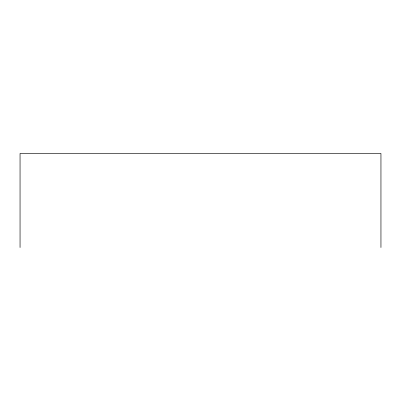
<?xml version="1.0" encoding="UTF-8"?>
<svg xmlns="http://www.w3.org/2000/svg" width="401" height="401" viewBox="0 0 401 401"><rect width="100%" height="100%" fill="white"/><g stroke="black" fill="none" stroke-linecap="round" stroke-linejoin="round"><path stroke-width="0.6" d="M380.95 247.542L380.95 153.458L20.05 153.458L20.05 247.542"/></g></svg>
